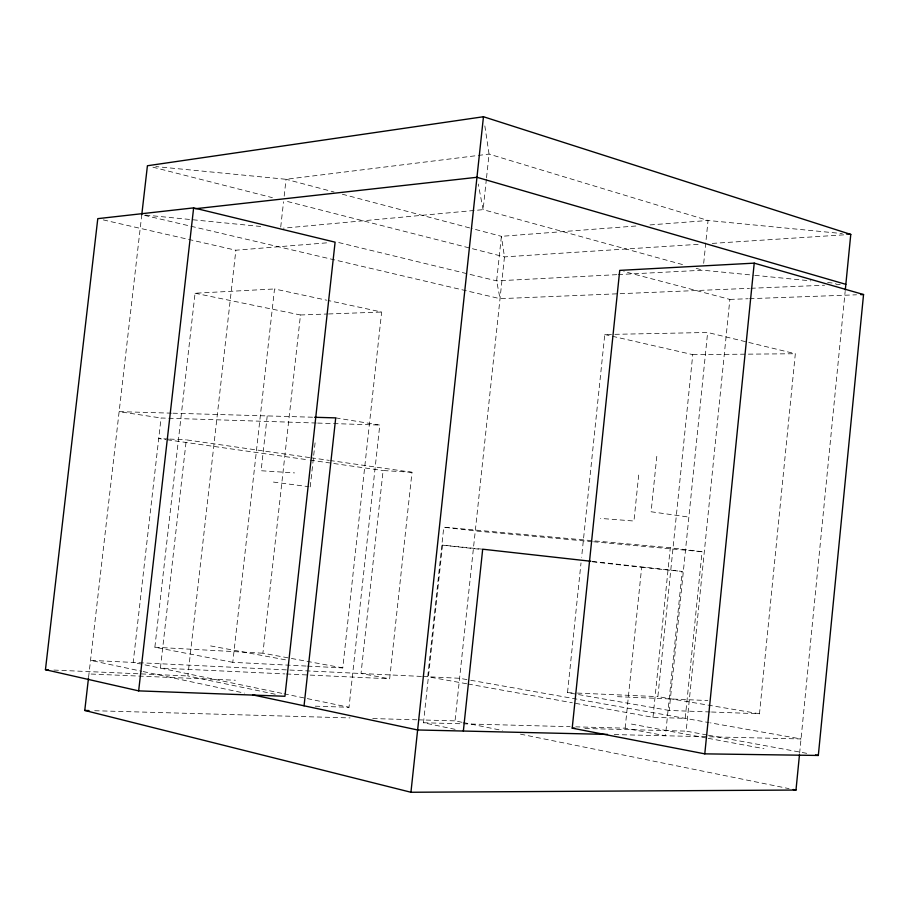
<?xml version="1.0" encoding="UTF-8"?>
<svg xmlns="http://www.w3.org/2000/svg" width="909" height="909" viewBox="0 0 909 909"><rect width="100%" height="100%" fill="white"/><g stroke="black" fill="none" stroke-linecap="round" stroke-linejoin="round"><path stroke-width="0.68" stroke-dasharray="4.54 3.41" d="M711.52 712.008L759.481 713.781L795.33 353.737L707.634 332.478L604.769 334.523L581.601 557.297M799.613 753.322L845.154 291.403M592.27 561.421L682.17 571.431L665.468 735.779L625.142 728.177L575.795 726.848M710.111 711.963L669.206 710.452L707.634 332.478M466.669 683.75L427.73 676.739L443.774 527.186L670.285 547.775L702.078 551.695L685.204 718.371L652.992 717.303L573.738 703.032M707.02 734.972L686.159 731.131L729.859 299.402L623.813 271.45M638.686 475.055L633.959 521.027L600.485 518.403M625.142 728.177L641.663 567.284L592.577 561.819M656.798 456.341L651.105 511.767L687.715 516.926M652.992 717.303L670.285 547.775M759.481 713.781L657.877 696.624L692.749 354.635L604.769 334.523M703.691 263.303L708.054 220.478L489.065 154.098L286.062 179.289L155.814 166.574M669.206 710.452L567.511 692.647L581.01 562.932M461.999 722.291L455.045 720.871L504.472 256.895L501.393 236.329L471.214 228.341M286.358 673.978L389.654 678.807L411.993 472.282L330.683 460.602M455.102 729.336L423.48 722.757L442.535 545.139L482.69 549.206M486.383 179.096L483.111 209.649L283.381 228.182M486.542 177.709L489.065 154.098L484.508 123.658M307.526 666.127L342.773 667.91L381.644 312.037L328.081 300.493M315.287 706.179L349.022 707.282L379.78 425.071L335.716 417.879M411.993 472.282L383.109 470.544L361.021 673.501L389.654 678.807M280.722 227.034L283.551 201.764M284.176 196.139L286.062 179.289L334.069 192.004M306.117 666.047L232.784 662.331L274.518 288.96L326.706 300.197M267.223 415.913L261.099 470.737L294.516 472.907M342.773 667.91L262.906 653.207L300.481 314.98L327.07 314.014M310.23 486.883L315.253 441.319M309.662 457.579L186.3 439.854L160.416 668.092L284.937 673.921M275.222 694.237L187.856 675.955L235.863 250.214L328.115 242.737M88.605 677.057L141.781 214.717L262.349 226.636M316.275 423.026L161.063 417.992L133.18 662.434L282.608 693.487M232.784 662.331L154.871 647.231L195.071 293.232L274.518 288.96M635.857 226.011L501.393 236.329L496.644 280.87L500.03 298.675L749.471 288.335M650.015 224.932L708.054 220.478L842.291 233.579M698.112 244.328L504.472 256.895L284.744 200.809M712.247 243.407L845.12 234.772M616.768 274.666L496.644 280.87L337 242.135M618.188 274.586L702.987 270.212L753.402 275.2M750.891 288.278L824.588 285.221M835.928 284.756L840.177 284.574M328.467 313.969L381.644 312.037M729.859 299.402L748.152 298.731M749.561 298.686L856.517 294.8M692.749 354.635L795.33 353.737M614.279 734.574L801.034 738.949L710.44 722.86M423.48 722.757L570.148 726.7M584.862 728.484L686.159 731.131M171.506 413.163L119.136 411.652L161.063 417.992M172.926 413.197L313.071 417.231M94.695 710.724L350.067 717.917M372.758 718.564L416.742 719.803M418.163 719.837L455.045 720.871M317.684 423.071L379.78 425.071M53.915 670.069L187.856 675.955M567.511 692.647L575.988 693.022M577.397 693.078L657.877 696.624M91.127 674.035L235.442 680.239M617.472 696.669L707.816 700.555M168.37 439.013L158.711 438.558L165.722 439.558M169.744 439.081L186.3 439.854M421.401 676.432L90.525 660.366L141.827 671.285M422.821 676.501L459.579 678.284L469.339 680.023M154.871 647.231L262.906 653.207M592.202 541.65L475.282 530.958L443.774 527.186M593.611 541.775L702.078 551.695M754.811 275.336L810.828 280.881M827.633 282.54L836.041 283.369M641.663 567.284L682.17 571.431M442.535 545.139L480.395 549.343M273.45 482.077L308.867 486.701M167.131 439.763L308.776 459.954M310.174 460.147L383.109 470.544M311.06 457.772L329.285 460.397M470.726 680.262L709.054 722.61M468.055 684L572.34 702.782M708.418 735.233L807.181 753.413M210.615 645.924L286.858 660.082M631.437 724.075L706.759 738.063M708.156 738.324L763.946 748.686M463.397 722.575L502.359 730.472M520.448 734.142L789.035 788.637M195.071 293.232L300.481 314.98M283.994 693.772L349.022 707.282M143.19 671.569L244.43 693.112M103.308 219.91L235.863 250.214M144.542 215.365L500.03 298.675M152.905 167.165L272.382 197.662M342.295 194.185L469.851 227.977M682.5 264.564L483.111 209.649L478.248 184.027M696.158 268.337L702.987 270.212"/><path stroke-width="1.36" d="M818.316 755.459L863.55 294.539L754.22 263.144L619.733 270.382L572.204 728.154L704.782 753.856L818.316 755.459L815.532 754.947M88.491 678.057L84.764 710.452L410.936 792.262L795.989 790.046L799.477 754.731M845.29 289.994L850.767 234.408L483.463 116.738L147.417 165.756L141.781 214.717M704.782 753.856L754.22 263.144M463.351 731.041L482.69 549.206L590.861 561.262M410.936 792.262L483.463 116.738M304.049 705.804L335.716 417.879L314.491 417.276M138.657 690.874L193.64 207.877L335.103 242.169L284.937 696.271L138.657 690.874L45.45 669.694L97.786 218.649L193.64 207.877M195.299 208.74L476.964 177.289L845.847 284.335M860.732 294.641L863.55 294.539M607.519 734.415L417.629 729.972L252.691 694.874M572.204 728.154L575.011 728.223M84.764 710.452L89.014 710.565M45.45 669.694L48.268 669.819M846.529 233.999L850.767 234.408M793.216 789.489L795.989 790.046"/></g></svg>
